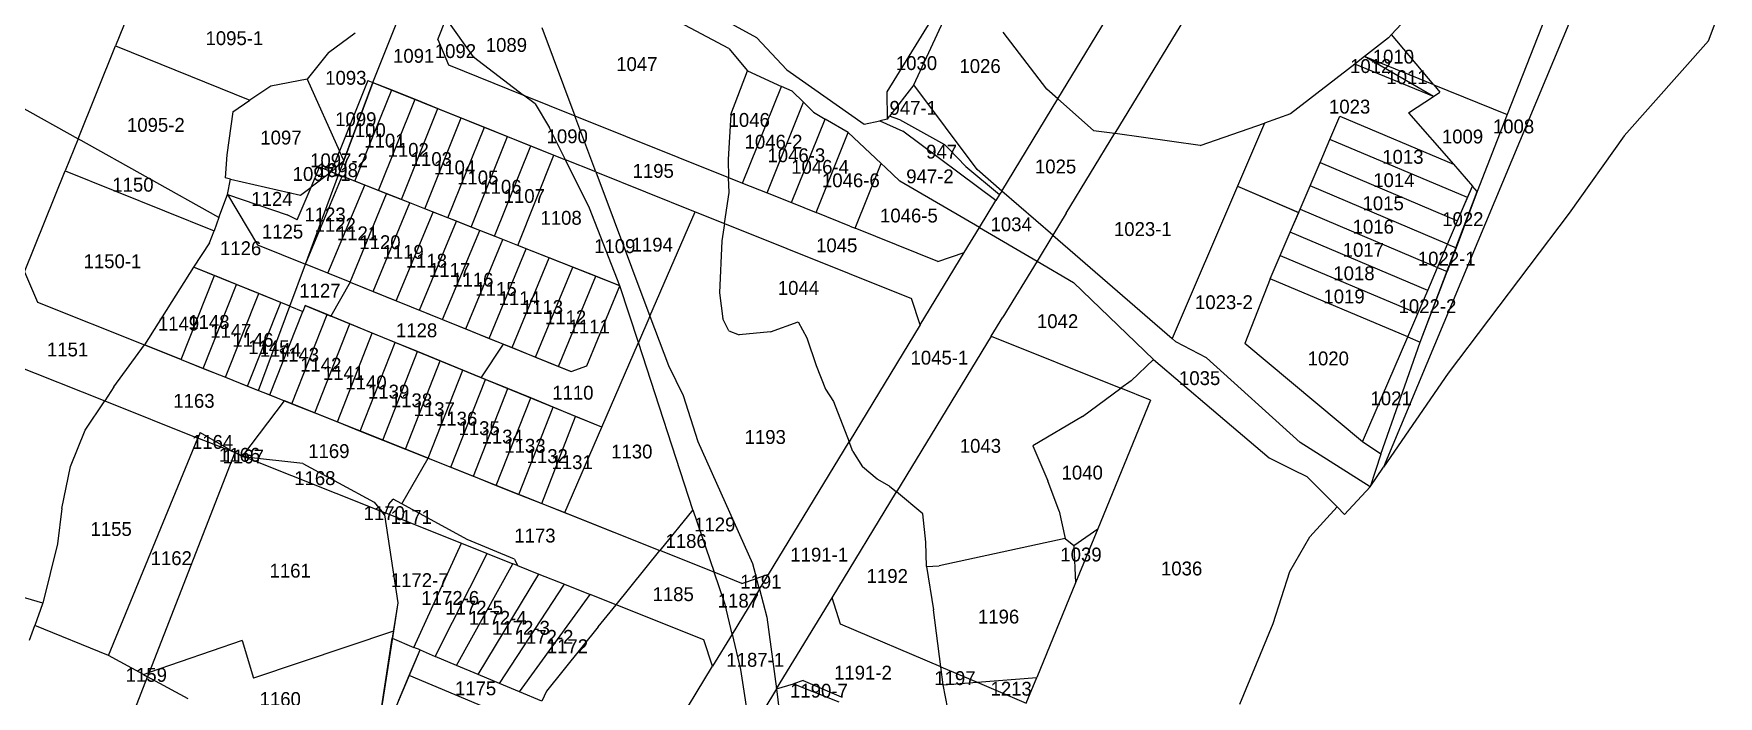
# Model space of a CAD drawing. Header units: metres. Extents: x 213182 to 213979, y 2703601 to 2704867.
# Drawn here: x 213338.3 to 213641.8, y 2703869.7 to 2703989.1 of the extents above; entities that cross this region are included whole.
import ezdxf
from ezdxf.enums import TextEntityAlignment as Align

# ---------------------------------------------------------------- set-up
doc = ezdxf.new("R2010")
doc.units = ezdxf.units.M

msp = doc.modelspace()

# ---------------------------------------------------------------- linework, layer by layer
at = {"layer": 'LIN'}
for p, q in [((213496.83, 2703979.89), (213510.58, 2704009.64)), ((213622.39, 2704008.88), (213581.49, 2703910.96)), ((213617.34, 2704009.02), (213603.78, 2703974.5)), ((213359.88, 2704003.9), (213353.01, 2703986.88)), ((213399.36, 2703980.32), (213405.78, 2703996.39)), ((213522.81, 2703977.35), (213534.34, 2703996.31)), ((213549.07, 2703997.43), (213533.07, 2703971.14)), ((213592.34, 2703999.06), (213582.94, 2703988.93)), ((213463.54, 2703986.43), (213446.76, 2703995.38)), ((213411.06, 2703988.04), (213412.57, 2703991.8)), ((213417.5, 2703984.93), (213412.57, 2703991.8)), ((213429.84, 2703990.21), (213435.78, 2703974.31)), ((213460.79, 2703992.58), (213468.52, 2703988.39)), ((213492.03, 2703978.62), (213499.99, 2703991.48)), ((213640.08, 2703987.8), (213641.82, 2703992.42)), ((213391.4, 2703985.7), (213396.17, 2703989.25)), ((213411.06, 2703988.04), (213413.03, 2703983.45)), ((213468.52, 2703988.39), (213473.98, 2703982.56)), ((213520.84, 2703979.1), (213512.93, 2703989.38)), ((213582.4, 2703988.34), (213578.06, 2703984.97)), ((213582.4, 2703988.34), (213582.94, 2703988.93)), ((213590.57, 2703979.88), (213582.94, 2703988.93)), ((213640.08, 2703987.8), (213624.85, 2703970.66)), ((213346.26, 2703970.17), (213353.01, 2703986.88)), ((213353.01, 2703986.88), (213377.21, 2703977.11)), ((213391.4, 2703985.7), (213387.56, 2703980.91)), ((213417.5, 2703984.93), (213426.54, 2703978.02)), ((213463.54, 2703986.43), (213466.9, 2703982.37)), ((213578.06, 2703984.97), (213576.32, 2703983.62)), ((213590.57, 2703979.88), (213578.06, 2703984.97)), ((213590.48, 2703977.76), (213578.06, 2703984.97)), ((213413.03, 2703983.45), (213426.54, 2703978.02)), ((213463.88, 2703974.53), (213466.9, 2703982.37)), ((213466.9, 2703982.37), (213473, 2703979.6)), ((213473.98, 2703982.56), (213487.88, 2703972.78)), ((213576.32, 2703983.62), (213564.75, 2703974.63)), ((213590.48, 2703977.76), (213576.32, 2703983.62)), ((213380.96, 2703979.66), (213377.21, 2703977.11)), ((213387.56, 2703980.91), (213380.96, 2703979.66)), ((213387.56, 2703980.91), (213393.38, 2703967.92)), ((213399.36, 2703980.32), (213393.19, 2703963.67)), ((213398.47, 2703980.68), (213393.38, 2703967.92)), ((213394.14, 2703966.23), (213399.36, 2703980.32)), ((213396.12, 2703962.52), (213402.78, 2703978.95)), ((213398.47, 2703980.68), (213399.36, 2703980.32)), ((213399.36, 2703980.32), (213402.78, 2703978.95)), ((213399.36, 2703980.32), (213434.1, 2703966.37)), ((213402.78, 2703978.95), (213406.99, 2703977.26)), ((213428.62, 2703976.43), (213426.54, 2703978.02)), ((213426.54, 2703978.02), (213435.78, 2703974.31)), ((213466, 2703962.18), (213473, 2703979.6)), ((213474.94, 2703978.72), (213473, 2703979.6)), ((213474.94, 2703978.72), (213476.96, 2703976.72)), ((213492.08, 2703973.69), (213492.03, 2703978.62)), ((213496.83, 2703979.89), (213492.49, 2703974.22)), ((213508.24, 2703964.59), (213496.83, 2703979.89)), ((213522.81, 2703977.35), (213520.84, 2703979.1)), ((213590.48, 2703977.76), (213591.65, 2703978.57)), ((213590.57, 2703979.88), (213603.78, 2703974.5)), ((213590.57, 2703979.88), (213591.65, 2703978.57)), ((213335.52, 2703976.17), (213346.26, 2703970.17)), ((213374.11, 2703975), (213373.03, 2703967.27)), ((213374.11, 2703975), (213377.21, 2703977.11)), ((213400.4, 2703960.83), (213406.99, 2703977.26)), ((213404.55, 2703959.19), (213411.09, 2703975.61)), ((213406.99, 2703977.26), (213411.09, 2703975.61)), ((213411.09, 2703975.61), (213415.27, 2703973.93)), ((213428.62, 2703976.43), (213431.23, 2703972.14)), ((213470.41, 2703960.41), (213476.96, 2703976.72)), ((213478.76, 2703974.94), (213476.96, 2703976.72)), ((213478.76, 2703974.94), (213480.87, 2703973.71)), ((213512.69, 2703960.74), (213522.81, 2703977.35)), ((213529.26, 2703971.62), (213522.81, 2703977.35)), ((213585.99, 2703974.82), (213590.48, 2703977.76)), ((213408.74, 2703957.54), (213415.27, 2703973.93)), ((213412.88, 2703955.91), (213419.46, 2703972.25)), ((213415.27, 2703973.93), (213419.46, 2703972.25)), ((213419.46, 2703972.25), (213423.65, 2703970.56)), ((213434.1, 2703966.37), (213431.23, 2703972.14)), ((213439.57, 2703964.17), (213435.78, 2703974.31)), ((213435.78, 2703974.31), (213463.48, 2703963.19)), ((213463.88, 2703974.53), (213463.39, 2703966.41)), ((213474.82, 2703958.64), (213480.87, 2703973.71)), ((213485.01, 2703971.31), (213480.87, 2703973.71)), ((213487.88, 2703972.78), (213490.72, 2703973.4)), ((213492.08, 2703973.69), (213490.72, 2703973.4)), ((213490.72, 2703973.4), (213494.88, 2703971.51)), ((213492.08, 2703973.69), (213492.49, 2703974.22)), ((213494.31, 2703973.56), (213492.49, 2703974.22)), ((213502.43, 2703969.06), (213494.31, 2703973.56)), ((213548.45, 2703968.93), (213560.05, 2703972.99)), ((213560.05, 2703972.99), (213555.17, 2703961.6)), ((213564.75, 2703974.63), (213560.05, 2703972.99)), ((213571.84, 2703970.03), (213573.64, 2703974.24)), ((213573.64, 2703974.24), (213594.08, 2703965.56)), ((213585.99, 2703974.82), (213594.08, 2703965.56)), ((213603.78, 2703974.5), (213598.39, 2703960.63)), ((213346.26, 2703970.17), (213343.93, 2703964.4)), ((213371.64, 2703955.98), (213346.26, 2703970.17)), ((213417.1, 2703954.24), (213423.65, 2703970.56)), ((213421.32, 2703952.58), (213427.81, 2703968.89)), ((213423.65, 2703970.56), (213427.81, 2703968.89)), ((213427.81, 2703968.89), (213432, 2703967.21)), ((213479.23, 2703956.87), (213485.02, 2703971.3)), ((213485.01, 2703971.31), (213485.02, 2703971.3)), ((213485.02, 2703971.3), (213490.95, 2703965.71)), ((213511.65, 2703959.03), (213494.88, 2703971.51)), ((213503.17, 2703968.33), (213502.43, 2703969.06)), ((213524.31, 2703956.75), (213533.07, 2703971.14)), ((213529.26, 2703971.62), (213533.07, 2703971.14)), ((213533.15, 2703971.13), (213533.07, 2703971.14)), ((213548.45, 2703968.93), (213533.15, 2703971.13)), ((213570.07, 2703965.9), (213571.84, 2703970.03)), ((213596.63, 2703959.55), (213571.84, 2703970.03)), ((213624.85, 2703970.66), (213614.94, 2703956.72)), ((213373.03, 2703967.27), (213372.74, 2703963.1)), ((213391.89, 2703964.19), (213393.38, 2703967.92)), ((213394.14, 2703966.23), (213391.89, 2703964.19)), ((213394.14, 2703966.23), (213393.19, 2703963.67)), ((213394.14, 2703966.23), (213393.38, 2703967.92)), ((213425.47, 2703950.94), (213432, 2703967.21)), ((213432, 2703967.21), (213434.1, 2703966.37)), ((213439.57, 2703964.17), (213434.1, 2703966.37)), ((213438.44, 2703957.64), (213434.1, 2703966.37)), ((213463.39, 2703966.41), (213463.48, 2703963.19)), ((213506.22, 2703965.13), (213503.17, 2703968.33)), ((213568.25, 2703961.66), (213570.07, 2703965.9)), ((213570.07, 2703965.9), (213594.83, 2703955.36)), ((213336.58, 2703946.2), (213343.93, 2703964.4)), ((213343.93, 2703964.4), (213370.75, 2703953.57)), ((213373.69, 2703962.87), (213372.74, 2703963.1)), ((213373.16, 2703960.09), (213373.69, 2703962.87)), ((213373.69, 2703962.87), (213386.32, 2703959.99)), ((213387.22, 2703947.56), (213393.19, 2703963.67)), ((213387.24, 2703947.56), (213393.87, 2703963.4)), ((213388.25, 2703961.44), (213389.78, 2703965.02)), ((213391.89, 2703964.19), (213388.25, 2703961.44)), ((213391.89, 2703964.19), (213389.78, 2703965.02)), ((213391.89, 2703964.19), (213393.19, 2703963.67)), ((213396.12, 2703962.52), (213393.19, 2703963.67)), ((213393.87, 2703963.4), (213393.19, 2703963.67)), ((213397.91, 2703961.81), (213393.87, 2703963.4)), ((213439.57, 2703964.17), (213449.29, 2703938.18)), ((213439.57, 2703964.17), (213457.45, 2703956.99)), ((213463.56, 2703960.45), (213463.48, 2703963.19)), ((213463.48, 2703963.19), (213466, 2703962.18)), ((213486.26, 2703954.04), (213490.95, 2703965.71)), ((213491.72, 2703964.97), (213490.95, 2703965.71)), ((213491.72, 2703964.97), (213494.31, 2703962.53)), ((213506.22, 2703965.13), (213512.31, 2703960.11)), ((213512.69, 2703960.74), (213508.24, 2703964.59)), ((213594.08, 2703965.56), (213597.52, 2703961.63)), ((213371.64, 2703955.98), (213373.16, 2703960.09)), ((213373.16, 2703960.09), (213378.57, 2703951.06)), ((213373.16, 2703960.09), (213383.91, 2703956.47)), ((213385.74, 2703955.55), (213388.25, 2703961.44)), ((213386.32, 2703959.99), (213388.25, 2703961.44)), ((213391.26, 2703945.93), (213397.91, 2703961.81)), ((213395.26, 2703944.32), (213401.85, 2703960.26)), ((213400.4, 2703960.83), (213396.12, 2703962.52)), ((213401.85, 2703960.26), (213397.91, 2703961.81)), ((213404.55, 2703959.19), (213400.4, 2703960.83)), ((213406.05, 2703958.6), (213401.85, 2703960.26)), ((213462.71, 2703954.88), (213463.56, 2703960.45)), ((213466, 2703962.18), (213470.41, 2703960.41)), ((213470.41, 2703960.41), (213474.82, 2703958.64)), ((213508.69, 2703954.15), (213494.31, 2703962.53)), ((213512.31, 2703960.11), (213511.65, 2703959.03)), ((213512.69, 2703960.74), (213512.31, 2703960.11)), ((213521.9, 2703952.78), (213512.69, 2703960.74)), ((213555.17, 2703961.6), (213543.42, 2703934.16)), ((213555.17, 2703961.6), (213566.2, 2703956.88)), ((213555.17, 2703961.6), (213566.21, 2703956.88)), ((213566.47, 2703957.49), (213568.25, 2703961.66)), ((213593.03, 2703951.16), (213568.25, 2703961.66)), ((213588.12, 2703933.52), (213598.39, 2703960.63)), ((213598.39, 2703960.63), (213594.56, 2703950.51)), ((213594.83, 2703955.36), (213597.52, 2703961.63)), ((213596.63, 2703959.55), (213597.52, 2703961.63)), ((213598.39, 2703960.63), (213597.52, 2703961.63)), ((213399.42, 2703942.63), (213406.05, 2703958.6)), ((213403.6, 2703940.94), (213410.22, 2703956.95)), ((213408.74, 2703957.54), (213404.55, 2703959.19)), ((213410.22, 2703956.95), (213406.05, 2703958.6)), ((213412.88, 2703955.91), (213408.74, 2703957.54)), ((213414.43, 2703955.3), (213410.22, 2703956.95)), ((213443.88, 2703943.68), (213438.44, 2703957.64)), ((213449.29, 2703938.18), (213457.45, 2703956.99)), ((213457.45, 2703956.99), (213462.71, 2703954.88)), ((213474.82, 2703958.64), (213479.23, 2703956.87)), ((213485.31, 2703954.43), (213479.23, 2703956.87)), ((213508.69, 2703954.15), (213511.65, 2703959.03)), ((213524.31, 2703956.75), (213521.9, 2703952.78)), ((213564.68, 2703953.3), (213566.47, 2703957.49)), ((213564.68, 2703953.3), (213566.21, 2703956.88)), ((213566.47, 2703957.49), (213566.2, 2703956.88)), ((213566.47, 2703957.49), (213591.24, 2703946.97)), ((213614.94, 2703956.72), (213593.14, 2703927.91)), ((213594.83, 2703955.36), (213596.63, 2703959.55)), ((213371.64, 2703955.98), (213370.75, 2703953.57)), ((213385.74, 2703955.55), (213383.91, 2703956.47)), ((213407.77, 2703939.26), (213414.43, 2703955.3)), ((213411.95, 2703937.57), (213418.63, 2703953.64)), ((213417.1, 2703954.24), (213412.88, 2703955.91)), ((213418.63, 2703953.64), (213414.43, 2703955.3)), ((213421.32, 2703952.58), (213417.1, 2703954.24)), ((213422.81, 2703951.99), (213418.63, 2703953.64)), ((213462.71, 2703954.88), (213462.24, 2703951.75)), ((213462.71, 2703954.88), (213496.43, 2703941.34)), ((213485.31, 2703954.43), (213486.26, 2703954.04)), ((213501.19, 2703948.05), (213486.26, 2703954.04)), ((213505.94, 2703949.63), (213508.69, 2703954.15)), ((213508.69, 2703954.15), (213519.06, 2703948.11)), ((213593.03, 2703951.16), (213594.83, 2703955.36)), ((213369.96, 2703951.43), (213367.07, 2703947.03)), ((213369.96, 2703951.43), (213370.75, 2703953.57)), ((213378.57, 2703951.06), (213387.22, 2703947.56)), ((213416.14, 2703935.88), (213422.81, 2703951.99)), ((213425.47, 2703950.94), (213421.32, 2703952.58)), ((213427, 2703950.34), (213422.81, 2703951.99)), ((213443.88, 2703943.68), (213425.47, 2703950.94)), ((213462.24, 2703951.75), (213461.81, 2703942.39)), ((213521.9, 2703952.78), (213519.06, 2703948.11)), ((213521.9, 2703952.78), (213543.42, 2703934.16)), ((213562.89, 2703949.13), (213564.68, 2703953.3)), ((213589.45, 2703942.79), (213564.68, 2703953.3)), ((213591.24, 2703946.97), (213593.03, 2703951.16)), ((213593.03, 2703951.16), (213594.56, 2703950.51)), ((213420.32, 2703934.19), (213427, 2703950.34)), ((213424.47, 2703932.51), (213431.17, 2703948.69)), ((213431.17, 2703948.69), (213427, 2703950.34)), ((213435.4, 2703947.03), (213431.17, 2703948.69)), ((213498.01, 2703936.6), (213505.94, 2703949.63)), ((213501.19, 2703948.05), (213505.94, 2703949.63)), ((213519.06, 2703948.11), (213512.89, 2703937.98)), ((213519.06, 2703948.11), (213525.64, 2703944.28)), ((213561.08, 2703944.91), (213562.89, 2703949.13)), ((213562.89, 2703949.13), (213587.67, 2703938.64)), ((213594.56, 2703950.51), (213592.94, 2703946.25)), ((213336.58, 2703946.2), (213338.94, 2703940.68)), ((213367.07, 2703947.03), (213358.2, 2703933)), ((213364.84, 2703930.35), (213370.81, 2703945.51)), ((213384.41, 2703939.97), (213367.07, 2703947.03)), ((213370.81, 2703945.51), (213367.07, 2703947.03)), ((213374.79, 2703943.89), (213370.81, 2703945.51)), ((213384.41, 2703939.97), (213387.22, 2703947.56)), ((213395.26, 2703944.32), (213387.22, 2703947.56)), ((213387.22, 2703947.56), (213387.24, 2703947.56)), ((213391.26, 2703945.93), (213387.24, 2703947.56)), ((213395.26, 2703944.32), (213391.26, 2703945.93)), ((213428.65, 2703930.82), (213435.4, 2703947.03)), ((213432.81, 2703929.14), (213439.53, 2703945.4)), ((213439.53, 2703945.4), (213435.4, 2703947.03)), ((213443.88, 2703943.68), (213439.53, 2703945.4)), ((213561.08, 2703944.91), (213556.5, 2703933.23)), ((213585.88, 2703934.46), (213561.08, 2703944.91)), ((213588.12, 2703933.52), (213592.94, 2703946.25)), ((213589.45, 2703942.79), (213591.24, 2703946.97)), ((213591.24, 2703946.97), (213592.94, 2703946.25)), ((213368.81, 2703928.77), (213374.79, 2703943.89)), ((213372.79, 2703927.18), (213378.8, 2703942.25)), ((213378.8, 2703942.25), (213374.79, 2703943.89)), ((213382.78, 2703940.63), (213378.8, 2703942.25)), ((213395.26, 2703944.32), (213391.82, 2703938.19)), ((213395.26, 2703944.32), (213399.42, 2703942.63)), ((213395.26, 2703944.32), (213422.92, 2703933.14)), ((213399.42, 2703942.63), (213403.6, 2703940.94)), ((213437.94, 2703929.23), (213443.88, 2703943.68)), ((213447.22, 2703933.41), (213443.88, 2703943.68)), ((213461.81, 2703942.39), (213462.44, 2703937.71)), ((213525.64, 2703944.28), (213540.03, 2703930.39)), ((213587.67, 2703938.64), (213589.45, 2703942.79)), ((213338.94, 2703940.68), (213358.2, 2703933)), ((213376.77, 2703925.59), (213382.78, 2703940.63)), ((213378.79, 2703924.79), (213384.41, 2703939.97)), ((213380.79, 2703923.99), (213386.75, 2703939.02)), ((213384.41, 2703939.97), (213382.78, 2703940.63)), ((213384.41, 2703939.97), (213386.75, 2703939.02)), ((213384.75, 2703922.41), (213391.13, 2703938.47)), ((213387.17, 2703940.08), (213386.75, 2703939.02)), ((213391.13, 2703938.47), (213387.17, 2703940.08)), ((213387.17, 2703940.08), (213391.82, 2703938.19)), ((213395.2, 2703936.8), (213391.13, 2703938.47)), ((213403.6, 2703940.94), (213407.77, 2703939.26)), ((213407.77, 2703939.26), (213411.95, 2703937.57)), ((213498.01, 2703936.6), (213496.43, 2703941.34)), ((213585.88, 2703934.46), (213587.67, 2703938.64)), ((213388.92, 2703920.74), (213395.2, 2703936.8)), ((213418.9, 2703927.1), (213391.82, 2703938.19)), ((213399.25, 2703935.14), (213395.2, 2703936.8)), ((213411.95, 2703937.57), (213416.14, 2703935.88)), ((213416.14, 2703935.88), (213420.32, 2703934.19)), ((213449.29, 2703938.18), (213447.22, 2703933.41)), ((213449.29, 2703938.18), (213452.62, 2703929.27)), ((213463.54, 2703935.53), (213462.44, 2703937.71)), ((213463.54, 2703935.53), (213465.39, 2703934.8)), ((213471.01, 2703935.36), (213476.03, 2703937.18)), ((213476.03, 2703937.18), (213477.56, 2703934.26)), ((213498.01, 2703936.6), (213485.2, 2703915.55)), ((213510.8, 2703934.56), (213512.89, 2703937.98)), ((213352.71, 2703925.44), (213358.2, 2703933)), ((213364.84, 2703930.35), (213358.2, 2703933)), ((213358.2, 2703933), (213383.47, 2703922.92)), ((213392.99, 2703919.12), (213399.25, 2703935.14)), ((213397.08, 2703917.49), (213403.37, 2703933.46)), ((213403.37, 2703933.46), (213399.25, 2703935.14)), ((213407.44, 2703931.79), (213403.37, 2703933.46)), ((213418.9, 2703927.1), (213422.92, 2703933.14)), ((213420.32, 2703934.19), (213424.47, 2703932.51)), ((213422.92, 2703933.14), (213435.13, 2703928.2)), ((213424.47, 2703932.51), (213428.65, 2703930.82)), ((213440.63, 2703918.2), (213447.22, 2703933.41)), ((213457.03, 2703903.31), (213447.22, 2703933.41)), ((213471.01, 2703935.36), (213465.39, 2703934.8)), ((213477.56, 2703934.26), (213479.27, 2703929.31)), ((213510.8, 2703934.56), (213493.73, 2703906.5)), ((213510.8, 2703934.56), (213534.18, 2703925.19)), ((213544.09, 2703933.58), (213543.42, 2703934.16)), ((213549.59, 2703930.66), (213544.09, 2703933.58)), ((213577.68, 2703915.54), (213556.5, 2703933.23)), ((213577.68, 2703915.54), (213585.88, 2703934.46)), ((213580.99, 2703913.31), (213588.12, 2703933.52)), ((213585.88, 2703934.46), (213588.12, 2703933.52)), ((213334.43, 2703929.56), (213351.05, 2703922.93)), ((213364.84, 2703930.35), (213368.81, 2703928.77)), ((213401.17, 2703915.86), (213407.44, 2703931.79)), ((213405.23, 2703914.24), (213411.49, 2703930.13)), ((213411.49, 2703930.13), (213407.44, 2703931.79)), ((213415.57, 2703928.46), (213411.49, 2703930.13)), ((213428.65, 2703930.82), (213432.81, 2703929.14)), ((213540.03, 2703930.39), (213535.99, 2703926.52)), ((213540.03, 2703930.39), (213550.47, 2703921.51)), ((213566.48, 2703915.43), (213549.59, 2703930.66)), ((213368.81, 2703928.77), (213372.79, 2703927.18)), ((213372.79, 2703927.18), (213376.77, 2703925.59)), ((213409.33, 2703912.6), (213415.57, 2703928.46)), ((213413.42, 2703910.97), (213419.64, 2703926.8)), ((213419.64, 2703926.8), (213415.57, 2703928.46)), ((213440.63, 2703918.2), (213418.9, 2703927.1)), ((213423.71, 2703925.13), (213419.64, 2703926.8)), ((213432.81, 2703929.14), (213435.13, 2703928.2)), ((213435.13, 2703928.2), (213437.94, 2703929.23)), ((213452.62, 2703929.27), (213455.3, 2703923.9)), ((213479.27, 2703929.31), (213480.92, 2703925.05)), ((213535.99, 2703926.52), (213534.18, 2703925.19)), ((213593.14, 2703927.91), (213581.49, 2703910.96)), ((213352.71, 2703925.44), (213351.05, 2703922.93)), ((213376.77, 2703925.59), (213378.79, 2703924.79)), ((213378.79, 2703924.79), (213380.79, 2703923.99)), ((213380.79, 2703923.99), (213384.75, 2703922.41)), ((213417.53, 2703909.33), (213423.71, 2703925.13)), ((213421.61, 2703907.7), (213427.81, 2703923.45)), ((213427.81, 2703923.45), (213423.71, 2703925.13)), ((213431.87, 2703921.79), (213427.81, 2703923.45)), ((213455.3, 2703923.9), (213457.95, 2703915.62)), ((213480.92, 2703925.05), (213482.38, 2703922.78)), ((213527.24, 2703920.09), (213534.18, 2703925.19)), ((213539.49, 2703923.06), (213534.18, 2703925.19)), ((213347.56, 2703917.67), (213351.05, 2703922.93)), ((213351.05, 2703922.93), (213367.84, 2703916.23)), ((213375.93, 2703913), (213383.47, 2703922.92)), ((213409.33, 2703912.6), (213383.47, 2703922.92)), ((213384.75, 2703922.41), (213388.92, 2703920.74)), ((213388.92, 2703920.74), (213392.99, 2703919.12)), ((213425.69, 2703906.07), (213431.87, 2703921.79)), ((213435.91, 2703920.13), (213431.87, 2703921.79)), ((213482.38, 2703922.78), (213485.2, 2703915.55)), ((213539.49, 2703923.06), (213529.99, 2703899.88)), ((213550.47, 2703921.51), (213560.89, 2703912.64)), ((213344.87, 2703911.09), (213347.56, 2703917.67)), ((213368.26, 2703917.24), (213367.84, 2703916.23)), ((213368.26, 2703917.24), (213374.53, 2703913.62)), ((213392.99, 2703919.12), (213397.08, 2703917.49)), ((213397.08, 2703917.49), (213401.17, 2703915.86)), ((213429.84, 2703904.42), (213435.91, 2703920.13)), ((213433.94, 2703902.78), (213440.63, 2703918.2)), ((213440.63, 2703918.2), (213435.91, 2703920.13)), ((213527.24, 2703920.09), (213518.27, 2703914.84)), ((213351.73, 2703877.06), (213367.84, 2703916.23)), ((213374.53, 2703913.62), (213367.84, 2703916.23)), ((213401.17, 2703915.86), (213405.23, 2703914.24)), ((213405.23, 2703914.24), (213409.33, 2703912.6)), ((213457.95, 2703915.62), (213467.77, 2703893.64)), ((213470.64, 2703891.62), (213485.2, 2703915.55)), ((213485.88, 2703913.8), (213485.2, 2703915.55)), ((213518.27, 2703914.84), (213521.01, 2703908.51)), ((213579.07, 2703907.43), (213566.48, 2703915.43)), ((213580.99, 2703913.31), (213577.68, 2703915.54)), ((213374.53, 2703913.62), (213359.07, 2703873.96)), ((213375.83, 2703912.87), (213374.53, 2703913.62)), ((213374.53, 2703913.62), (213375.93, 2703913)), ((213375.83, 2703912.87), (213375.93, 2703913)), ((213375.83, 2703912.87), (213376.44, 2703912.8)), ((213375.93, 2703913), (213376.44, 2703912.8)), ((213386.73, 2703911.62), (213376.44, 2703912.8)), ((213376.44, 2703912.8), (213401.01, 2703903)), ((213386.73, 2703911.62), (213399.6, 2703904.68)), ((213404.59, 2703904.39), (213409.33, 2703912.6)), ((213409.33, 2703912.6), (213413.42, 2703910.97)), ((213409.33, 2703912.6), (213451.09, 2703895.94)), ((213485.88, 2703913.8), (213487.6, 2703911.06)), ((213560.89, 2703912.64), (213565.12, 2703910.55)), ((213580.99, 2703913.31), (213579.07, 2703907.43)), ((213343.32, 2703903.51), (213344.87, 2703911.09)), ((213413.42, 2703910.97), (213417.53, 2703909.33)), ((213417.53, 2703909.33), (213421.61, 2703907.7)), ((213490.27, 2703908.81), (213487.6, 2703911.06)), ((213492.47, 2703907.54), (213490.27, 2703908.81)), ((213523.03, 2703903.03), (213521.01, 2703908.51)), ((213565.12, 2703910.55), (213567.65, 2703909.29)), ((213573.12, 2703903.8), (213567.65, 2703909.29)), ((213579.07, 2703907.43), (213581.49, 2703910.96)), ((213402.27, 2703904.31), (213403.01, 2703905.23)), ((213404.59, 2703904.39), (213403.01, 2703905.23)), ((213421.61, 2703907.7), (213425.69, 2703906.07)), ((213425.69, 2703906.07), (213429.84, 2703904.42)), ((213482.14, 2703887.44), (213493.73, 2703906.5)), ((213492.47, 2703907.54), (213493.73, 2703906.5)), ((213498.46, 2703902.59), (213493.73, 2703906.5)), ((213579.07, 2703907.43), (213574.46, 2703902.45)), ((213343.32, 2703903.51), (213342.54, 2703897.15)), ((213399.6, 2703904.68), (213401.01, 2703903)), ((213401.5, 2703902.41), (213401.01, 2703903)), ((213401.01, 2703903), (213401.64, 2703902.75)), ((213401.5, 2703902.41), (213401.64, 2703902.75)), ((213401.5, 2703902.41), (213403.87, 2703886.52)), ((213402.27, 2703904.31), (213401.64, 2703902.75)), ((213401.64, 2703902.75), (213415.33, 2703897.28)), ((213416.35, 2703897.92), (213404.59, 2703904.39)), ((213429.84, 2703904.42), (213433.94, 2703902.78)), ((213433.94, 2703902.78), (213451.09, 2703895.94)), ((213457.03, 2703903.31), (213451.09, 2703895.94)), ((213457.03, 2703903.31), (213460.87, 2703892.04)), ((213498.99, 2703897.45), (213498.46, 2703902.59)), ((213523.03, 2703903.03), (213524.13, 2703898.13)), ((213568.24, 2703898.45), (213573.12, 2703903.8)), ((213573.12, 2703903.8), (213574.46, 2703902.45)), ((213525.67, 2703896.83), (213529.99, 2703899.88)), ((213529.99, 2703899.88), (213525.98, 2703890.11)), ((213342.54, 2703897.15), (213339.91, 2703886.46)), ((213406.77, 2703878.5), (213415.33, 2703897.28)), ((213415.33, 2703897.28), (213419.98, 2703895.43)), ((213424.89, 2703894.4), (213416.35, 2703897.92)), ((213499.13, 2703893.09), (213498.99, 2703897.45)), ((213524.13, 2703898.13), (213501.39, 2703893.2)), ((213524.13, 2703898.13), (213525.67, 2703896.83)), ((213525.67, 2703896.83), (213525.98, 2703890.11)), ((213564.59, 2703892.18), (213568.24, 2703898.45)), ((213339.91, 2703886.46), (213315.37, 2703893.66)), ((213410.62, 2703876.88), (213419.98, 2703895.43)), ((213414.47, 2703875.26), (213424.62, 2703893.57)), ((213419.98, 2703895.43), (213424.62, 2703893.57)), ((213425.46, 2703893.24), (213424.62, 2703893.57)), ((213424.89, 2703894.4), (213425.46, 2703893.24)), ((213425.46, 2703893.24), (213429.27, 2703891.72)), ((213443.2, 2703886.17), (213451.09, 2703895.94)), ((213460.87, 2703892.04), (213451.09, 2703895.94)), ((213467.77, 2703893.64), (213468.5, 2703890.91)), ((213499.13, 2703893.09), (213501.39, 2703893.2)), ((213499.13, 2703893.09), (213500.38, 2703885.24)), ((213418.32, 2703873.64), (213429.27, 2703891.72)), ((213429.27, 2703891.72), (213433.91, 2703889.87)), ((213465.89, 2703890.04), (213460.87, 2703892.04)), ((213462.86, 2703886.2), (213460.87, 2703892.04)), ((213465.89, 2703890.04), (213468.5, 2703890.91)), ((213470.64, 2703891.62), (213468.5, 2703890.91)), ((213469.02, 2703888.96), (213468.5, 2703890.91)), ((213469.02, 2703888.96), (213470.64, 2703891.62)), ((213525.98, 2703890.11), (213518.99, 2703873.05)), ((213561.59, 2703882.8), (213564.59, 2703892.18)), ((213422.18, 2703872.02), (213433.91, 2703889.87)), ((213425.81, 2703870.49), (213438.56, 2703888.02)), ((213433.91, 2703889.87), (213438.56, 2703888.02)), ((213443.2, 2703886.17), (213438.56, 2703888.02)), ((213469.02, 2703888.96), (213464.11, 2703880.9)), ((213469.02, 2703888.96), (213470.35, 2703883.94)), ((213472.13, 2703871), (213482.14, 2703887.44)), ((213483.67, 2703882.68), (213482.14, 2703887.44)), ((213339.86, 2703886.34), (213338.44, 2703882.43)), ((213339.91, 2703886.46), (213339.86, 2703886.34)), ((213403.87, 2703886.52), (213402.88, 2703880.14)), ((213403.87, 2703886.52), (213403.08, 2703881.43)), ((213440, 2703882.2), (213443.2, 2703886.17)), ((213459.01, 2703879.86), (213443.2, 2703886.17)), ((213464.11, 2703880.9), (213462.86, 2703886.2)), ((213470.35, 2703883.94), (213472.13, 2703871)), ((213501.7, 2703875), (213500.38, 2703885.24)), ((213337.47, 2703879.77), (213338.44, 2703882.43)), ((213351.73, 2703877.06), (213338.44, 2703882.43)), ((213403.08, 2703881.43), (213377.87, 2703872.95)), ((213403.08, 2703881.43), (213400.86, 2703867.16)), ((213440, 2703882.2), (213430.66, 2703870.62)), ((213464.11, 2703880.9), (213460.59, 2703875.12)), ((213464.11, 2703880.9), (213465.62, 2703874.51)), ((213501.7, 2703875), (213483.67, 2703882.68)), ((213555.57, 2703868.24), (213561.59, 2703882.8)), ((213375.84, 2703879.72), (213359.07, 2703873.96)), ((213375.84, 2703879.72), (213377.87, 2703872.95)), ((213394.62, 2703846.71), (213407.87, 2703878.04)), ((213400.86, 2703867.16), (213402.88, 2703880.14)), ((213402.88, 2703880.14), (213406.77, 2703878.5)), ((213405.93, 2703873.45), (213407.87, 2703878.04)), ((213407.87, 2703878.04), (213406.77, 2703878.5)), ((213407.87, 2703878.04), (213410.62, 2703876.88)), ((213460.59, 2703875.12), (213459.01, 2703879.86)), ((213358.04, 2703873.61), (213351.73, 2703877.06)), ((213414.47, 2703875.26), (213410.62, 2703876.88)), ((213418.32, 2703873.64), (213414.47, 2703875.26)), ((213435.14, 2703833.3), (213460.59, 2703875.12)), ((213502.12, 2703871.74), (213501.7, 2703875)), ((213501.7, 2703875), (213508.25, 2703872.22)), ((213354.92, 2703863.31), (213358.78, 2703873.21)), ((213358.04, 2703873.61), (213359.07, 2703873.96)), ((213358.04, 2703873.61), (213358.78, 2703873.21)), ((213359.07, 2703873.96), (213358.78, 2703873.21)), ((213366.09, 2703869.22), (213358.78, 2703873.21)), ((213404.04, 2703868.99), (213405.93, 2703873.45)), ((213427.75, 2703864.26), (213405.93, 2703873.45)), ((213422.18, 2703872.02), (213418.32, 2703873.64)), ((213425.81, 2703870.49), (213422.18, 2703872.02)), ((213465.62, 2703874.51), (213467.36, 2703863.15)), ((213472.13, 2703871), (213475.15, 2703871.96)), ((213476.89, 2703872.52), (213475.15, 2703871.96)), ((213475.15, 2703871.96), (213483.35, 2703868.67)), ((213476.89, 2703872.52), (213483.75, 2703869.6)), ((213502.12, 2703871.74), (213508.25, 2703872.22)), ((213504.26, 2703860.87), (213502.12, 2703871.74)), ((213508.25, 2703872.22), (213518.99, 2703873.05)), ((213508.25, 2703872.22), (213517.1, 2703868.45)), ((213517.1, 2703868.45), (213518.99, 2703873.05)), ((213429.83, 2703868.8), (213425.81, 2703870.49)), ((213430.66, 2703870.62), (213429.83, 2703868.8)), ((213472.13, 2703871), (213467.36, 2703863.15)), ((213472.13, 2703871), (213473.87, 2703856.35))]:
    msp.add_line(p, q, dxfattribs=at)

# ---------------------------------------------------------------- texts
at = {"layer": 'PAR'}
for s, p in [('1095-1', (213374.42, 2703988.28)), ('1092', (213414.25, 2703985.95)), ('1089', (213423.44, 2703987.06)), ('1091', (213406.73, 2703985.1)), ('1047', (213446.94, 2703983.61)), ('1030', (213497.33, 2703983.79)), ('1026', (213508.79, 2703983.26)), ('1012', (213579.18, 2703983.25)), ('1010', (213583.27, 2703984.95)), ('1093', (213394.5, 2703981.14)), ('1011', (213585.72, 2703981.25)), ('1099', (213396.3, 2703973.68)), ('947-1', (213496.75, 2703975.72)), ('1023', (213575.39, 2703975.95)), ('1095-2', (213360.27, 2703972.65)), ('1100', (213397.98, 2703971.7)), ('1090', (213434.4, 2703970.6)), ('1046', (213467.19, 2703973.55)), ('1009', (213595.73, 2703970.56)), ('1008', (213604.92, 2703972.38)), ('1097', (213382.81, 2703970.37)), ('1101', (213401.55, 2703969.82)), ('1102', (213405.74, 2703968.15)), ('1046-2', (213471.57, 2703969.62)), ('947', (213501.86, 2703967.83)), ('1097-2', (213393.27, 2703966.27)), ('1098', (213392.97, 2703964.5)), ('1103', (213409.91, 2703966.5)), ('1104', (213414.1, 2703964.99)), ('1046-3', (213475.68, 2703967.18)), ('1046-4', (213479.96, 2703965.09)), ('1025', (213522.4, 2703965.16)), ('1013', (213584.98, 2703966.9)), ('1150', (213356.14, 2703961.87)), ('1097-1', (213390.13, 2703963.81)), ('1105', (213418.27, 2703963.17)), ('1106', (213422.45, 2703961.5)), ('1195', (213449.89, 2703964.36)), ('1046-6', (213485.51, 2703962.67)), ('947-2', (213499.76, 2703963.38)), ('1014', (213583.35, 2703962.69)), ('1124', (213381.18, 2703959.33)), ('1107', (213426.66, 2703959.84)), ('1015', (213581.43, 2703958.53)), ('1123', (213390.76, 2703956.51)), ('1108', (213433.29, 2703955.91)), ('1046-5', (213495.97, 2703956.32)), ('1022', (213595.78, 2703955.67)), ('1125', (213383.1, 2703953.43)), ('1122', (213392.58, 2703954.67)), ('1121', (213396.6, 2703953.13)), ('1034', (213514.4, 2703954.73)), ('1023-1', (213538.12, 2703953.88)), ('1016', (213579.65, 2703954.31)), ('1126', (213375.55, 2703950.43)), ('1120', (213400.65, 2703951.51)), ('1119', (213404.82, 2703949.77)), ('1109', (213442.96, 2703950.8)), ('1194', (213449.72, 2703951.07)), ('1045', (213482.96, 2703950.95)), ('1017', (213577.86, 2703950.14)), ('1150-1', (213352.45, 2703948.08)), ('1118', (213409.02, 2703948.18)), ('1117', (213413.2, 2703946.51)), ('1022-1', (213592.88, 2703948.56)), ('1116', (213417.38, 2703944.76)), ('1044', (213476.06, 2703943.28)), ('1018', (213576.17, 2703945.91)), ('1127', (213389.83, 2703942.8)), ('1115', (213421.57, 2703943.09)), ('1114', (213425.74, 2703941.42)), ('1023-2', (213552.73, 2703940.7)), ('1019', (213574.38, 2703941.74)), ('1113', (213429.93, 2703939.83)), ('1112', (213434.09, 2703938.01)), ('1042', (213522.76, 2703937.28)), ('1022-2', (213589.41, 2703939.98)), ('1149', (213364.35, 2703936.84)), ('1148', (213369.82, 2703937.14)), ('1147', (213373.77, 2703935.54)), ('1128', (213407.25, 2703935.64)), ('1111', (213438.35, 2703936.32)), ('1151', (213344.36, 2703932.17)), ('1146', (213377.75, 2703933.92)), ('1145', (213380.62, 2703932.58)), ('1144', (213382.71, 2703932.11)), ('1143', (213385.96, 2703931.25)), ('1142', (213389.98, 2703929.46)), ('1045-1', (213501.46, 2703930.7)), ('1020', (213571.54, 2703930.57)), ('1141', (213394.08, 2703927.96)), ('1140', (213398.14, 2703926.25)), ('1035', (213548.36, 2703927.02)), ('1163', (213367.13, 2703922.92)), ('1139', (213402.22, 2703924.59)), ('1138', (213406.33, 2703923.02)), ('1110', (213435.41, 2703924.39)), ('1021', (213582.86, 2703923.38)), ('1137', (213410.44, 2703921.43)), ('1136', (213414.48, 2703919.71)), ('1135', (213418.52, 2703918)), ('1134', (213422.67, 2703916.48)), ('1193', (213470.08, 2703916.41)), ('1164', (213370.48, 2703915.52)), ('1166', (213375.36, 2703913.2)), ('1167', (213376.02, 2703912.9)), ('1169', (213391.44, 2703913.87)), ('1133', (213426.78, 2703914.83)), ('1132', (213430.8, 2703912.97)), ('1130', (213446.03, 2703913.79)), ('1043', (213508.85, 2703914.81)), ('1131', (213435.28, 2703911.87)), ('1040', (213527.2, 2703910)), ('1168', (213388.92, 2703909)), ('1170', (213401.43, 2703902.69)), ('1171', (213406.3, 2703902.01)), ('1155', (213352.21, 2703899.81)), ('1173', (213428.57, 2703898.65)), ('1129', (213460.98, 2703900.65)), ('1186', (213455.82, 2703897.67)), ('1191-1', (213479.81, 2703895.21)), ('1039', (213526.98, 2703895.23)), ('1162', (213363.04, 2703894.58)), ('1161', (213384.47, 2703892.32)), ('1036', (213545.11, 2703892.72)), ('1172-7', (213407.81, 2703890.63)), ('1191', (213469.28, 2703890.34)), ('1192', (213492.07, 2703891.37)), ('1172-6', (213413.32, 2703887.41)), ('1172-5', (213417.62, 2703885.66)), ('1185', (213453.49, 2703888.09)), ('1187', (213465.24, 2703886.92)), ('1172-4', (213421.87, 2703883.84)), ('1196', (213512.13, 2703884.05)), ('1172-3', (213426.06, 2703882.03)), ('1172-2', (213430.3, 2703880.41)), ('1172', (213434.43, 2703878.72)), ('1159', (213358.55, 2703873.55)), ('1187-1', (213468.28, 2703876.26)), ('1191-2', (213487.69, 2703873.95)), ('1175', (213417.88, 2703871.1)), ('1190-7', (213479.76, 2703870.69)), ('1197', (213504.26, 2703872.96)), ('1213', (213514.39, 2703871.05)), ('1160', (213382.68, 2703869.19))]:
    msp.add_text(s, height=2.5, dxfattribs=at).set_placement(p, align=Align.MIDDLE)

doc.saveas('drawing.dxf')
